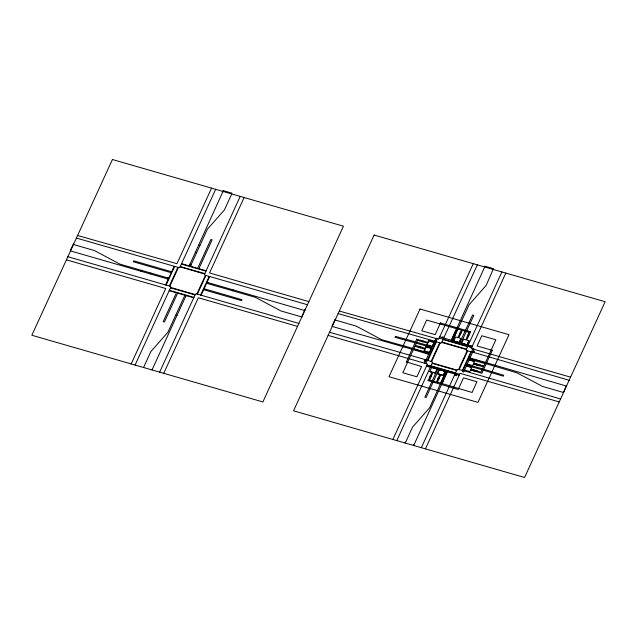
<?xml version="1.0" encoding="UTF-8"?>
<svg xmlns="http://www.w3.org/2000/svg" width="637" height="637" viewBox="0 0 637 637"><rect width="100%" height="100%" fill="white"/><g stroke="black" fill="none" stroke-linecap="round" stroke-linejoin="round"><path stroke-width="0.96" d="M223.34 190.686L189.635 264.944L190.861 265.295L207.415 229.177L224.431 209.915L231.741 193.959L231.788 193.13L223.34 190.686L222.52 192.47M414.958 346.082L402.839 372.741L416.901 376.793L421.59 366.562L406.318 361.904M409.456 355.072L329.552 332.259M405.299 442.213L405.259 443.041L412.569 427.085L429.585 407.823L440.78 383.179L441.99 383.785L447.373 371.809M410.674 355.422L426.081 359.873M412.115 349.259L332.219 326.455L332.259 325.626L335.205 319.201L335.166 320.029L356.139 326.08L381.682 339.68L412.537 348.335M415.061 342.833L394.988 337.299L395.426 336.352L415.491 341.894M426.089 346.719C438.917 352.253 425.349 343.017 425.317 348.399L415.3 345.334M416.279 343.192L431.695 347.635M416.112 350.668L416.152 349.84M416.717 342.244L432.125 346.695M406.31 362.15L416.821 339.003M415.284 345.588L417.697 340.102M413.747 444.65L413.708 445.478L441.576 384.461M418.628 347.141L418.971 346.393M414.942 346.329L424.975 349.14L424.21 350.812L424.975 349.14M421.368 341.161L421.71 340.413M417.689 340.349L427.722 343.16L426.949 344.832L427.722 343.16M428.828 340.739C441.656 346.273 428.096 337.037 428.064 342.419L416.805 339.25M425.317 348.399L426.089 346.639M424.656 362.979L436.003 338.231M425.444 361.267L424.21 361.163L424.632 360.231L425.874 360.335M425.882 363.329L437.229 338.581M428.064 342.419L428.828 340.66M427.308 360.224L431.575 361.712A1.298 0.995 2.9 0 1 432.372 362.994L456.92 370.073A1.298 0.995 2.9 0 1 458.568 369.5L462.86 370.487M429.171 353.137L413.763 348.686L413.333 349.617L428.733 354.315L428.773 353.479L412.943 348.917M437.356 382.192L472.057 392.456L476.962 381.762L463.505 377.876L458.178 389.51L428.088 380.568M424.218 350.732L429.593 352.285M429.8 371.538L432.005 372.175L429.8 371.538L431.687 367.366L437.062 368.919L431.687 367.366M439.872 374.365L437.667 373.728L439.872 374.365L436.361 382.16L429.497 379.923M429.792 376.849L430.771 377.128M430.461 366.928L396.795 440.597M430.309 375.734L431.273 376.26L430.301 375.814M430.891 365.996L432.372 362.994M426.957 344.752L432.34 346.305M431.886 381.667L424.879 397.17L426.121 397.528L433.128 382.025M432.316 380.735L437.691 369.014M435.182 373.091L432.985 372.374L435.182 373.091L437.062 368.919M434.641 341.201L338.112 313.587M435.071 340.269L436.297 340.62M433.558 381.093L438.925 369.372M435.867 341.551L440.135 343.032A1.298 0.995 2.9 0 0 441.783 342.459L466.332 349.546A1.298 0.995 2.9 0 0 467.128 350.828L471.42 351.815M439.204 337.777L438.638 339.234L339.29 311.031M439.634 336.846L472.176 346.241L471.738 347.42L439.188 338.024L473.259 263.662M437.659 379.119L438.63 379.397M459.166 342.65L461.053 338.478L459.166 342.65L453.791 341.098L455.67 336.925L457.868 337.642L461.355 330.093L426.647 320.077L421.742 330.778L435.19 334.656L440.533 322.776M438.16 378.083L439.14 378.45M439.546 369.635L444.921 371.267L439.546 369.635L437.667 373.808M441.879 337.491L442.293 336.814L443.519 337.164L443.105 337.849M443.041 375.36L440.844 374.644L443.041 375.36L444.929 371.188M440.78 383.179L446.155 371.459M443.288 338.956L441.783 342.459M443.718 338.024L449.093 326.303M442.962 381.659L443.002 380.83M449.515 325.372L477.36 264.849M455.742 330.874L455.781 330.046L451.338 340.477L456.721 328.509L457.947 328.859L452.565 340.827L457.573 329.154M449.212 386.667L421.336 447.684M449.634 385.735L455.009 374.015M453.791 341.098L459.173 342.571M457.151 327.577L485.036 266.226L493.484 268.663L486.127 285.448L469.119 304.717L458.377 327.928M455.439 373.083L456.92 370.073M455.622 374.19L455.184 375.368L456.403 375.726L456.848 374.54M460.089 332.641L461.069 332.92M459.795 342.666L465.169 330.945M460.543 334.282L459.58 333.836L460.543 334.282L462.351 330.125M459.094 375.193L426.535 366.052C429.664 367.963 431.448 364.953 426.965 365.12L459.524 374.261M461.037 343.024L466.411 331.304M461.65 343.367L467.032 344.84L468.912 340.747L467.032 344.84L461.65 343.367L463.529 339.195L465.727 339.911L469.23 332.116M462.422 371.666L472.845 348.702L474.063 349.06L463.64 372.016L462.43 371.419M465.599 330.014L472.582 315.004L473.817 315.363L466.841 330.372M464.078 370.838L560.584 398.945M464.5 370.073L469.883 371.626L470.655 369.866L475.536 371.451L475.887 370.535L470.998 369.126L471.762 367.453L466.38 365.901L471.762 367.453M467.956 334.903L468.928 335.189M466.603 365.343L482.01 369.794M467.837 346.042L466.332 349.546M467.032 364.396L482.44 368.847M468.418 336.392L467.439 336.105L468.418 336.392L466.706 340.19L468.904 340.827M467.239 364.093L472.622 365.646L473.395 363.886L478.276 365.471L478.626 364.555L473.737 363.146L474.501 361.474L469.119 359.921L474.501 361.474M468.259 345.111L501.908 271.935M467.431 336.193L468.41 336.471L470.639 331.471M469.979 357.97L485.386 362.421L484.964 363.353M470.655 369.866L481.898 373.282L492.409 350.135M472.638 352.165L488.053 356.616M472.853 351.704L474.063 352.301L474.493 351.369L473.283 350.772M473.395 363.886L483.411 366.952L481.015 372.183L470.99 369.205M475.879 370.702L476.38 370.599M477.017 371.626L477.36 370.877M479.757 365.646L480.099 364.897M483.236 370.145L503.278 376.18L503.708 375.241L483.666 369.197M473.729 363.225L483.77 365.957M486.182 363.703L517.013 372.86L542.565 386.452L563.538 392.503L565.791 386.858M486.612 362.772L566.484 386.078M489.272 356.967L569.144 380.273M211.556 188.13L176.935 263.694L77.587 235.499M163.741 373.338L198.362 297.766L297.519 326.391M425.444 448.87L460.065 373.306L559.222 401.923M141.008 271.266L141.438 270.335M142.083 271.577L142.513 270.645M150.404 273.974L150.826 273.042M165.596 284.938L171.202 272.708L133.292 261.759L133.722 260.82L171.632 271.76L174.156 266.266M166.122 285.089L174.681 266.417M131.182 363.934L165.755 288.505L66.423 259.848M169.346 286.021L177.906 267.349M298.888 323.413L196.865 293.968A1.298 0.995 2.9 0 0 195.217 294.541L170.668 287.454A1.298 0.995 2.9 0 0 169.872 286.172L178.432 267.5A1.298 0.995 2.9 0 0 180.08 266.927L204.628 274.006A1.298 0.995 2.9 0 0 205.425 275.288L307.448 304.741M135.092 365.065L170.668 287.454M180.08 266.927L215.664 189.316M143.556 367.509L150.873 351.552L167.881 332.283L184.865 295.242A11.012 2.062 -73.9 0 0 184.611 295.568M152.004 369.946L186.092 295.592A11.012 2.062 -73.9 0 0 185.837 295.926M159.64 372.151L195.217 294.541M204.628 274.006L240.205 196.403M196.865 293.968L205.425 275.288M197.39 294.119L205.95 275.447M244.122 197.534L209.541 272.962L308.873 301.612M200.623 295.05L209.183 276.378M201.149 295.202L209.708 276.53M232.784 290.814L233.214 289.891M403.786 347.109L404.216 346.186M420.086 347.81L420.428 346.902M422.825 341.83L423.175 340.922M429.593 352.372L431.472 348.192M432.332 346.385L434.211 342.212M427.817 360.622L436.377 341.95M392.878 439.466L427.459 364.038L328.127 335.388M431.05 361.553L439.61 342.881M431.575 361.712L440.135 343.032M428.08 380.822L432.005 372.096M429.481 380.17L432.985 372.374M437.34 382.439L440.844 374.644M460.551 334.122L458.847 337.921L461.045 338.558M440.382 383.53L445.351 372.685M441.608 383.88L447.007 372.104M458.568 369.5L467.128 350.828M459.094 369.651L467.654 350.979M505.818 273.066L471.245 348.495L570.577 377.152M462.319 370.583L470.878 351.911M483.754 366.203L495.865 339.8L481.795 335.739L477.105 345.971L492.393 350.382M198.712 245.141L199.938 245.5M195.44 252.292L196.658 252.642M440.525 323.031L470.624 331.718M462.335 330.38L469.222 332.363M459.572 333.923L460.551 334.202M451.378 339.648L452.604 339.999M451.346 340.23L452.573 340.58M471.276 345.979C468.402 344.537 468.474 347.786 471.746 347.165M181.577 263.67L197.661 268.312L210.879 239.472L212.121 239.831L198.895 268.671L206.125 270.749M181.394 264.068L205.942 271.155M443.097 339.601L467.638 346.687M180.263 266.521L204.811 273.607M441.967 342.061L466.515 349.14M76.416 238.055L178.432 267.5M204.095 288.76L242.012 299.701L241.574 300.648L203.665 289.708M67.856 256.727L169.872 286.172M170.485 287.86L195.033 294.939M432.189 363.393L456.737 370.479M169.362 290.313L193.903 297.399M431.058 365.845L455.606 372.932M169.179 290.711L176.401 292.797L163.183 321.637L164.418 321.996L177.643 293.155L193.72 297.798M430.301 375.902L431.273 376.18M175.74 315.148L176.959 315.498M207.415 283.282A17.446 10.702 24.6 0 0 206.619 283.266L255.318 297.32L280.861 310.92L301.834 316.971L304.828 309.717L304.781 310.545L207.041 282.334A17.446 10.702 24.6 0 1 207.837 282.35M189.635 264.944A11.012 2.062 -73.9 0 1 189.914 264.108M190.861 265.295A11.012 2.062 -73.9 0 1 191.14 264.459M167.507 278.656A11.012 6.76 24.6 0 1 168.256 279.133L70.516 250.922L70.556 250.086L73.502 243.66L73.462 244.497L94.435 250.548L119.987 264.14L168.686 278.202A11.012 6.76 24.6 0 0 167.929 277.732M469.58 358.32L469.541 359.157L484.948 363.6L484.988 362.772L469.58 358.32M112.423 159.513L31.85 335.261L262.882 401.947L343.447 226.199L112.423 159.513M374.118 235.053L293.553 410.801L524.577 477.487L605.15 301.739L374.118 235.053M420.03 309.025L389 376.706L477.973 402.385L508.995 334.704L420.03 309.025"/></g></svg>
